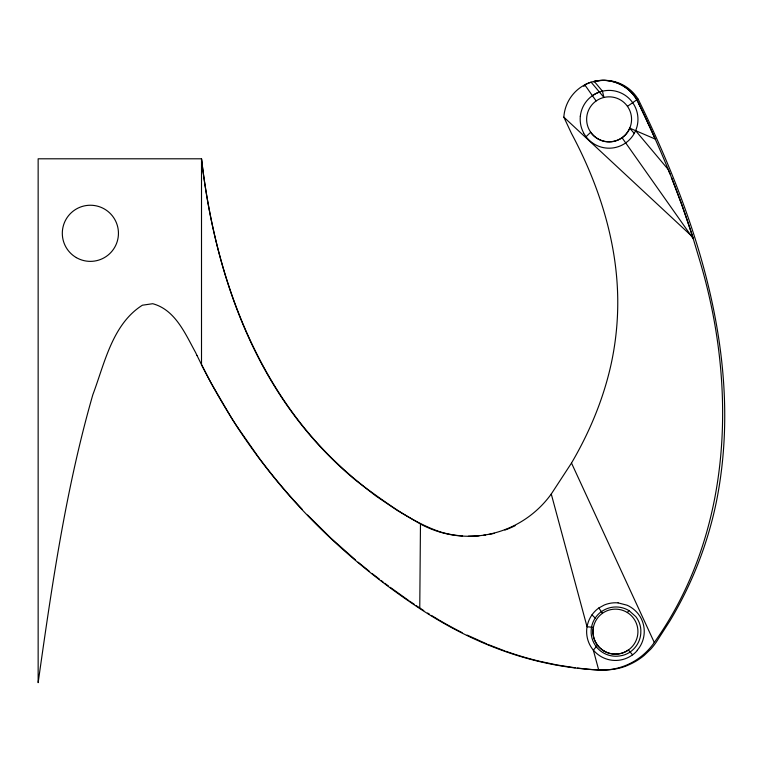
<?xml version="1.0" encoding="UTF-8"?>
<svg xmlns="http://www.w3.org/2000/svg" width="763" height="763" viewBox="0 0 763 763"><rect width="100%" height="100%" fill="white"/><g stroke="black" fill="none" stroke-linecap="round" stroke-linejoin="round"><path stroke-width="1.14" d="M692.852 237.417L699.785 260.65C737.449 386.631 732.642 532.412 654.282 642.475A63.854 63.615 90 0 1 598.697 670.009A331.066 329.807 90 0 1 541.272 661.979C497.877 651.955 456.846 633.032 419.755 608.531L420.47 524L397.571 510.619L375.892 495.979L355.444 480.08A378.419 376.96 -90 0 1 301.48 424.829C241.432 349.139 212.61 253.602 201.508 158.799L38.15 158.799L38.15 682.675C51.865 585.965 65.78 488.797 92.828 394.738C104.579 363.598 112.247 324.246 142.385 305.21L152.724 303.712C175.252 309.768 185.266 333.784 195.547 352.42L197.007 355.491M596.103 100.916L584.773 84.836A39.552 39.399 90 0 1 591.125 82.175L594.186 81.336L602.455 91.178A28.965 28.851 87.7 0 1 632.689 102.69A28.727 28.622 89.5 0 1 635.617 130.683L634.244 133.487A28.87 28.756 89.9 0 1 625.708 142.919A29.013 28.908 90 0 1 586.051 136.711M420.47 524A102.175 101.775 90 0 0 551.268 494.014L571.497 463.046C589.637 432.116 603.59 398.629 611.249 363.55A290.074 288.958 -90 0 0 617.763 302.329C617.706 243.139 599.232 185.323 571.497 133.487L563.838 117.14A39.39 39.237 -90 0 1 591.125 82.175L603.915 97.397L602.455 91.178A28.193 28.088 89.7 0 0 600.367 91.751L599.432 92.056A28.365 28.26 89.8 0 0 592.422 95.69L590.133 97.464A28.708 28.603 89.9 0 0 580.319 116.281M598.697 670.009L593.347 650.162L597.477 645.231A22.442 22.442 0 0 0 628.407 649.981L632.594 654.854A28.555 28.441 89.8 0 0 637.363 650.41M627.377 612.517L628.97 610.572L635.808 616.638A23.939 23.939 0 0 1 640.844 629.856L640.786 633.557A24.874 24.874 0 0 1 629.866 652.184A24.721 24.721 0 0 1 621.979 655.56M640.157 106.677L637.086 100.201L638.135 99.133C698.784 222.405 743.982 362.892 716.505 501.196A379.716 379.716 0 0 1 687.978 587.062A387.242 387.242 0 0 1 669.819 621.044L656.342 642.017A66.381 66.381 0 0 1 650.744 649.141L644.191 655.407A64.245 64.245 0 0 1 628.779 664.85C612.632 672.413 594.501 669.943 577.438 668.045M627.463 106.343L636.647 99.924M621.959 655.503A25.026 25.026 0 0 1 595.989 646.375L595.274 645.307A24.397 24.397 0 0 1 591.363 628.254L591.563 626.995A24.702 24.702 0 0 1 595.216 618.068L591.974 614.873A28.431 28.317 89.5 0 1 598.831 607.987L604.306 604.992A29.738 29.623 89.5 0 1 618.087 602.875M483.446 535.292L485.64 535.006M479.05 535.864L468.396 536.246M462.588 535.988L455.835 535.292A106.686 106.686 0 0 1 440.671 532.04C413.66 522.913 390.255 505.65 367.346 489.121A373.832 373.832 0 0 1 337.847 463.971C253.965 385.353 214.212 270.77 201.508 158.799L201.508 364.628L211.084 383.036L231.857 418.591A608.302 605.975 90 0 0 293.288 500.089C330.474 541.568 373.317 577.82 419.755 608.531M618.087 602.875L627.1 605.212A29.767 29.652 89.7 0 1 638.116 613.748L639.938 616.285A28.708 28.593 89.8 0 1 637.219 650.286M575.188 667.787L557.267 665.012M556.16 664.792L539.527 661.254A340.298 340.298 0 0 1 513.356 653.853L505.84 651.297M504.772 650.925L487.843 644.42M583.647 133.096L586.013 136.739L590.667 132.276A22.413 22.413 0 0 0 629.761 128.155L655.217 139.047L649.704 126.83M486.804 643.972L467.185 635.102M431.438 615.436L438.239 619.537M427.604 613.023L429.521 614.234M416.188 605.631L423.77 610.6M409.626 601.168L414.319 604.353M408.691 600.538L390.246 587.338M388.424 585.994L384.8 583.275M372.201 573.623L379.402 579.146M381.195 580.519L382.997 581.902M358.124 562.197L369.559 571.487M355.539 559.985L330.951 538.173L307.594 515.044M563.838 117.14L692.756 237.093C680.606 198.58 665.498 161.05 648.588 124.398M302.148 509.283L292.925 499.288A602.989 602.989 0 0 1 258.495 457.171L237.703 427.461M629.761 128.155L634.244 133.487M635.627 130.683L668.235 169.51L669.981 173.821M597.477 645.231L595.579 642.255A22.833 22.833 0 0 1 592.956 630.848L593.366 627.339L587.043 626.766L551.268 494.014M622.036 137.702L693.29 238.809M598.831 607.997L602.493 613.214M636.657 99.457L636.466 99.133A39.38 39.237 89.2 0 0 594.196 81.364A39.39 39.237 90 0 1 636.847 99.791L636.847 99.791M637.067 100.172L636.466 99.133L637.706 101.651M636.704 99.543L637.038 100.125M638.259 102.604L641.368 109.195M197.016 355.491L201.508 364.628A622.494 622.494 0 0 0 237.694 427.461M640.586 107.43L643.762 114.202M641.75 109.843L648.455 124.178M644.048 114.688L649.599 126.668M571.497 463.046L654.282 642.475M671.45 177.493L682.122 205.657L692.012 234.756M692.098 235.042L692.928 237.646M583.609 132.886A29.013 28.908 90 0 1 580.338 116.062M592.422 95.69A28.756 28.641 89.8 0 1 599.422 92.046M593.347 650.162A28.775 28.66 89.6 0 1 587.043 626.766A28.994 28.889 89.5 0 1 591.983 614.883M632.565 654.807A28.927 28.822 89.6 0 1 593.395 650.124M462.092 632.613A400.079 400.079 0 0 1 439.202 620.119M583.714 86.333A39.342 39.342 0 0 1 585.04 85.532M593.604 81.908A39.342 39.342 0 0 1 638.097 99.152M515.111 525.707A103.024 103.024 0 0 1 504.925 530.056M494.329 533.289A103.024 103.024 0 0 1 488.921 534.472M595.216 618.068A24.292 24.292 0 0 1 601.368 611.611M601.406 611.668A24.998 24.998 0 0 1 628.941 610.6M597.439 138.504A22.461 22.461 0 0 0 631.564 119.81A22.461 22.461 0 0 0 598.316 99.6A22.461 22.461 0 0 0 597.439 138.504M603.752 650.801A22.47 22.47 0 0 0 637.925 632.165A22.47 22.47 0 0 0 604.697 611.888A22.47 22.47 0 0 0 603.752 650.801M76.348 257.617A28.069 28.069 0 0 0 118.446 233.306A28.069 28.069 0 0 0 76.348 208.995A28.069 28.069 0 0 0 76.348 257.617"/></g></svg>
